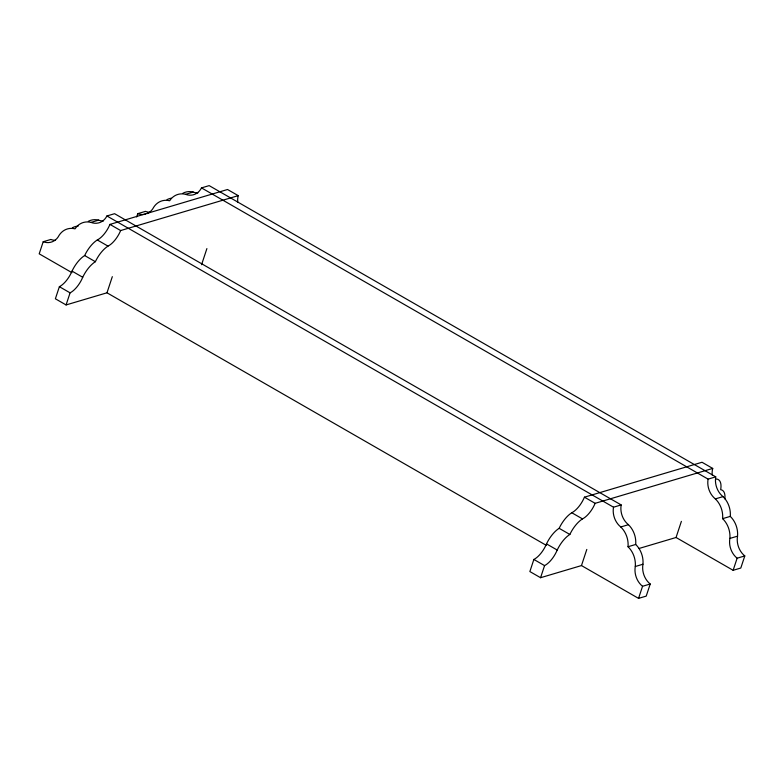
<?xml version="1.0" encoding="UTF-8"?>
<svg xmlns="http://www.w3.org/2000/svg" width="784" height="784" viewBox="0 0 784 784"><rect width="100%" height="100%" fill="white"/><g stroke="black" fill="none" stroke-linecap="round" stroke-linejoin="round"><path stroke-width="1.18" d="M712.352 475.261A17.865 7.899 -60.1 0 1 712.725 468.42L702.023 462.266L584.433 497.174A17.865 7.899 -60.1 0 1 571.791 512.746A20.815 9.192 -60.1 0 0 559.149 528.318A20.815 9.192 -60.1 0 0 546.507 543.89A17.865 7.899 -60.1 0 1 533.865 559.453L529.866 571.556L540.568 577.71L581.473 565.568L638.548 598.378L646.222 596.105L650.22 584.002A17.865 14.543 73.5 0 1 642.958 564.235A20.815 16.934 73.5 0 0 635.697 544.468A20.815 16.934 73.5 0 0 628.435 524.692A17.865 14.543 73.5 0 1 621.173 504.925L114.582 213.699L106.918 215.972A17.865 14.543 73.5 0 1 90.983 222.411A20.815 16.934 73.5 0 0 75.058 228.85A20.815 16.934 73.5 0 0 59.133 235.288A17.865 14.543 73.5 0 1 43.198 241.737L39.2 253.83L71.971 272.665M237.866 202.488A17.865 7.899 -60.1 0 1 238.238 195.647L227.536 189.503L109.946 224.4A17.865 7.899 -60.1 0 1 97.304 239.973A20.815 9.192 -60.1 0 0 84.662 255.545A20.815 9.192 -60.1 0 0 72.02 271.117A17.865 7.899 -60.1 0 1 59.378 286.689L55.38 298.782L66.081 304.937L106.987 292.795L546.36 545.38M66.081 304.937L70.08 292.844A17.865 7.899 -60.1 0 0 82.722 277.271A20.815 9.192 -60.1 0 1 95.364 261.699A20.815 9.192 -60.1 0 1 108.006 246.127A17.865 7.899 -60.1 0 0 120.648 230.555L238.238 195.647M106.987 292.795L112.318 276.664M136.69 216.952L137.778 213.66L145.452 211.376A17.865 14.543 73.5 0 0 150.107 212.248M201.566 264.718L206.898 248.587M540.568 577.71L544.566 565.607A17.865 7.899 -60.1 0 0 557.208 550.035A20.815 9.192 -60.1 0 1 569.85 534.463A20.815 9.192 -60.1 0 1 582.492 518.9A17.865 7.899 -60.1 0 0 595.134 503.328L712.725 468.42M581.473 565.568L586.804 549.437M638.548 598.378L642.547 586.285A17.865 14.543 73.5 0 1 635.285 566.509A20.815 16.934 73.5 0 0 628.033 546.742A20.815 16.934 73.5 0 0 620.771 526.975A17.865 14.543 73.5 0 1 613.509 507.199L106.918 215.972M638.97 548.496L676.053 537.491L681.384 521.36M676.053 537.491L733.128 570.301L737.127 558.208A17.865 14.543 73.5 0 1 729.875 538.432A20.815 16.934 73.5 0 0 722.613 518.665A20.815 16.934 73.5 0 0 715.351 498.898A17.865 14.543 73.5 0 1 708.089 479.122L201.498 187.895A17.865 14.543 73.5 0 1 185.563 194.334A20.815 16.934 73.5 0 0 169.638 200.773A20.815 16.934 73.5 0 0 153.713 207.211A17.865 14.543 73.5 0 1 146.931 213.66M201.498 187.895L209.161 185.622L715.753 476.848A17.865 14.543 73.5 0 0 723.015 496.615A20.815 16.934 73.5 0 1 730.276 516.391A20.815 16.934 73.5 0 1 737.538 536.158A17.865 14.543 73.5 0 0 744.8 555.925L740.802 568.028L733.128 570.301M90.983 222.411L98.657 220.137A17.865 14.543 73.5 0 0 103.312 221.01M185.563 194.334L193.236 192.06A17.865 14.543 73.5 0 0 197.891 192.933M43.198 241.737L50.872 239.453A17.865 14.543 73.5 0 0 55.527 240.325M613.509 507.199L621.173 504.925M708.089 479.122L715.753 476.848M620.771 526.975L628.435 524.692M715.351 498.898L723.015 496.615M628.033 546.742L635.697 544.468M722.613 518.665L730.276 516.391M635.285 566.509L642.958 564.235M729.875 538.432L737.538 536.158M642.547 586.285L650.22 584.002M737.127 558.208L744.8 555.925M109.946 224.4L120.648 230.555M584.433 497.174L595.134 503.328M97.304 239.973L108.006 246.127M571.791 512.746L582.492 518.9M84.662 255.545L95.364 261.699M559.149 528.318L569.85 534.463M72.02 271.117L82.722 277.271M546.507 543.89L557.208 550.035M59.378 286.689L70.08 292.844M533.865 559.453L544.566 565.607M72.412 227.742A20.815 16.934 73.5 0 1 78.155 226.125M88.337 221.304A20.815 16.934 73.5 0 1 98.657 220.137M724.857 498.879A20.815 9.192 -60.1 0 0 720.672 489.696A20.815 9.192 -60.1 0 0 716.694 479.053A17.865 7.899 -60.1 0 1 715.782 479.024M145.481 214.14A17.865 14.543 73.5 0 1 137.778 213.66M166.992 199.665A20.815 16.934 73.5 0 1 171.235 198.215M182.927 193.227A20.815 16.934 73.5 0 1 193.236 192.06"/></g></svg>
